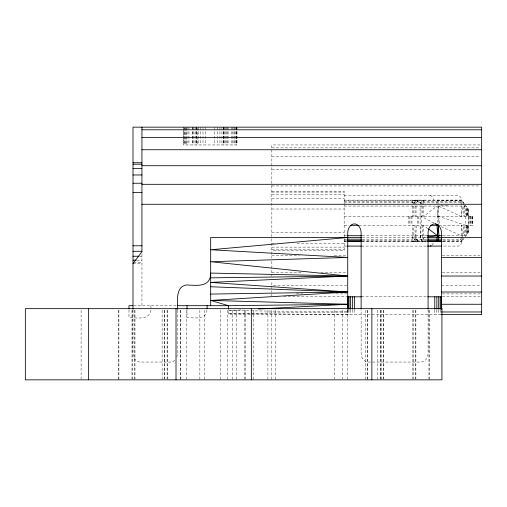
<?xml version="1.0" encoding="UTF-8"?>
<svg xmlns="http://www.w3.org/2000/svg" width="507" height="507" viewBox="0 0 507 507"><rect width="100%" height="100%" fill="white"/><g stroke="black" fill="none" stroke-linecap="round" stroke-linejoin="round"><path stroke-width="0.38" stroke-dasharray="2.54 1.9" d="M467.682 233.505L467.752 225.323L466.979 234.443L466.294 225.323L464.646 235.704L464.044 225.323L463.037 235.704L461.668 237.08M468.259 225.323L468.113 232.935L467.752 225.323M466.294 225.323L466.028 235.704L442.015 235.704M463.601 204.524L464.646 206.051L466.294 216.426L466.979 207.312L467.752 216.426L468.113 208.821L468.259 216.426M464.646 206.051L464.044 216.426L463.037 206.051L461.212 204.213L460.293 200.119M465.724 216.426L465.724 225.323L438.789 216.426L438.143 225.323L437.497 216.426M461.212 237.536L460.293 241.636M206.945 310.037C206.387 320.221 193.82 317.743 187.026 317.559L187.026 309.65M423.618 206.051L423.618 216.426L437.009 206.051L437.655 216.426L438.302 206.051L461.256 216.426L463.037 206.051M414.517 203.427L415.816 200.208L419.6 200.119L417.502 201.247L416.203 204.213M427.889 228.486L423.618 225.323L423.618 241.636L422.515 241.345L420.728 239.19L421.032 225.323M420.221 204.213L421.52 201.247L423.618 200.119L423.618 204.213M415.043 225.323L415.043 235.704L414.396 237.732L414.713 239.519L415.791 241.547L419.6 241.636C413.382 239.285 417.109 230.045 416.032 225.323M176.848 357.137L177.646 353.151L177.646 309.65M433.276 243.011L432.059 245.236M426.767 240.502L423.618 240.502L422.515 241.345L420.728 239.19L420.221 237.536L421.032 235.704M362.213 237.536L412.457 237.536L413.813 235.704L413.813 225.323M421.076 204.055L420.728 202.559L422.515 200.404L423.618 201.247L460.863 201.247L462.016 200.721L437.009 200.119L437.009 204.213M426.767 239.19L416.71 239.19L415.195 240.844L412.457 241.636L412.457 225.323M362.213 241.345L412.457 241.345L414.713 239.519L416.203 237.536L422.464 237.701L427.515 237.029M362.213 239.19L412.457 239.19L414.396 237.732L416.203 237.536L415.043 235.704M174.89 360.35L173.02 361.611L170.954 362.049L139.704 362.049C135.325 361.783 133.005 357.093 133.005 353.151L133.005 309.935M414.409 204.017L416.71 202.559L463.252 202.363L463.259 204.017M344.158 202.559L412.457 202.559L415.214 200.911L418.155 200.208L461.56 200.119L468.259 209.011L468.259 232.738L461.56 241.636C461.56 243.607 460.4 245.952 458.214 246.085L442.37 246.085M412.457 241.636L426.767 241.345M462.891 238.322L461.072 239.19L442.605 239.19M442.89 241.345L460.59 241.345L462.016 241.034L461.072 239.19L463.252 239.393M412.457 241.345L417.502 240.502L421.52 240.502M416.71 239.19L414.713 239.519L412.457 239.19M412.457 202.559L417.502 201.247L421.52 201.247M415.176 241.636L417.502 240.502L418.136 241.547M447.466 205.316L438.302 206.051L438.935 216.426M412.457 200.404L418.155 200.208L417.502 201.247L412.457 200.404L344.158 200.404M441.147 314.594L228.537 314.594L228.537 310.595L241.959 309.885M480.066 144.951L271.841 144.951L271.841 258.177M271.841 147.854L480.066 147.854M271.841 156.283L480.066 156.283M271.841 169.401L480.066 169.401M271.841 185.942L480.066 185.942M271.841 191.221L344.158 191.221L344.158 250.534L271.841 250.534M271.841 192.09L344.158 192.09M271.841 194.618L344.158 194.618M344.158 195.67L458.214 195.67C460.4 195.797 461.56 198.148 461.56 200.119L344.158 200.119M271.841 198.554L344.158 198.554M344.158 201.247L412.457 201.247M344.158 206.051L466.028 206.051L466.294 216.426M271.841 209.011L344.158 209.011M344.158 216.426L472.72 216.426L472.72 225.323L438.302 225.323M344.158 225.323L348.867 225.323M359.045 225.323L429.917 225.323M271.841 232.738L344.158 232.738M344.158 235.704L346.515 235.704M362.213 235.704L427.515 235.704M426.767 237.536L423.618 237.536L422.261 235.704L422.261 225.323M344.158 239.19L346.515 239.19M344.158 240.502L346.515 240.502M362.213 240.502L412.457 240.502M443.156 240.502L460.863 240.502L462.016 241.034M344.158 241.345L346.515 241.345M344.158 241.636L346.528 241.636M361.491 241.636L426.894 241.636M442.649 241.636L461.56 241.636L460.59 241.345M271.841 243.202L274.198 243.202M296.994 243.202L344.158 243.202M344.158 246.085L346.534 246.085M361.504 246.085L426.533 246.085M271.841 247.137L344.158 247.137M271.841 249.666L344.158 249.666M271.841 255.813L299.51 255.813M334.29 255.813L346.94 255.813M442.262 255.813L480.072 255.813M139.704 256.25L141.935 256.25M136.725 260.186L141.935 260.186M133.753 262.715L141.935 262.715M133.005 263.583L141.935 263.583M271.841 272.348L301.88 272.348M320.849 272.348L346.94 272.348M442.262 272.348L480.072 272.348M346.94 285.473L271.841 285.473L271.841 280.84M441.477 285.473L480.072 285.473M296.348 293.895L302.673 293.895M335.868 293.895L346.94 293.895M442.262 293.895L481.65 293.895M283.698 296.798L346.94 296.798M361.516 296.798L426.9 296.798M442.262 296.798L480.072 296.798M133.677 305.696L176.873 305.696M228.537 310.595L347.726 311.97L228.537 313.586L347.726 314.594L347.726 309.657M423.618 241.345L426.641 241.408M412.457 237.536L414.396 237.732L413.813 235.704M415.176 200.119L415.816 200.208L412.457 200.119L412.457 204.213L414.726 202.236L416.71 202.559M430.088 195.67C432.281 195.797 433.441 198.148 433.441 200.119M437.009 200.119L438.27 200.404L438.891 204.213M441.172 226.623L461.256 235.704L461.256 225.323L463.037 235.704L463.873 236.579M420.728 239.19L423.618 240.502M460.863 201.247L463.252 202.363M433.954 223.099L421.387 216.426L421.387 225.323M461.072 202.559L462.162 203.288M420.728 202.559L422.464 204.055L423.618 202.559L422.515 200.404M423.618 239.19L422.464 237.701L422.261 235.704M420.221 237.536L420.043 206.051M438.789 216.426L439.423 225.323M467.682 208.25L467.752 216.426M472.505 216.426L472.505 225.323M472.213 216.426L472.213 225.323M471.871 216.426L471.871 225.323M470.883 216.426L470.883 225.323M470.756 216.426L470.756 225.323M469.64 216.426L469.64 225.323M468.506 216.426L468.506 225.323M461.256 206.051L461.256 216.426M440.196 309.954L440.196 314.594M438.713 309.954L438.713 314.594M436.844 309.954L436.844 314.594M434.778 309.954L434.778 314.594M429.156 310.246L429.156 379.838M428.979 310.246L428.979 379.838M428.079 309.581L428.079 353.151C428.079 357.093 425.766 361.783 421.387 362.049L367.816 362.049C363.437 361.783 361.123 357.093 361.123 353.151L361.123 309.581M422.261 206.051L422.261 216.426M421.032 206.051L421.032 216.426M418.801 216.426L418.801 225.323M417.812 216.426L417.812 225.323M416.032 206.051L416.032 216.426M415.879 310.246L415.879 379.052M415.702 310.246L415.702 379.052M415.043 206.051L415.043 216.426M413.813 206.051L413.813 216.426M413.135 310.246L413.135 379.052M412.894 310.246L412.894 379.052M412.457 206.051L412.457 216.426M411.988 216.426L411.988 225.323M411.006 216.426L411.006 225.323M409.776 216.426L409.776 225.323M408.42 216.426L408.42 225.323M383.571 310.246L383.571 379.052M383.336 310.246L383.336 379.052M381.226 310.246L381.226 379.838M380.763 310.246L380.763 379.052M380.586 310.246L380.586 379.052M377.62 310.246L377.62 379.838M367.493 310.246L367.493 379.838M367.315 310.246L367.315 379.838M365.82 310.246L365.82 379.838M354.425 309.954L354.425 314.594M352.359 309.954L352.359 314.594M350.489 309.954L350.489 314.594M349.006 309.954L349.006 314.594M348.056 309.954L348.056 314.594M347.789 310.246L347.789 379.838M342.339 310.246L342.339 379.052M334.81 310.246L334.81 379.052M275.434 310.246L275.434 379.838M271.841 261.327L271.841 276.207M271.841 286.24L271.841 292.368M271.841 293.895L271.841 296.075M271.682 310.246L271.682 379.838M267.899 310.246L267.899 379.052M253.652 310.246L253.652 379.838M245.293 310.246L245.293 379.838M244.577 310.246L244.577 379.838M237.023 127.162L237.023 144.951L183.452 144.951L183.452 127.162M236.801 127.162L236.801 144.951M236.547 310.246L236.547 379.838M236.363 127.162L236.363 144.951M236.167 127.162L236.167 144.951M235.178 127.162L235.178 144.951M234.462 127.162L234.462 144.951M233.936 127.162L233.936 144.951M232.555 127.162L232.555 144.951M232.624 310.246L232.624 379.838M231.503 127.162L231.503 144.951M228.093 127.162L228.093 144.951M227.763 127.162L227.763 144.951M227.256 310.246L227.256 379.838M226.711 127.162L226.711 144.951M225.469 127.162L225.469 144.951M224.481 127.162L224.481 144.951M223.847 127.162L223.847 144.951M223.625 127.162L223.625 144.951M223.194 127.162L223.194 144.951M221.92 127.162L221.92 144.951M220.494 310.246L220.494 379.838M219.949 127.162L219.949 144.951M217.459 127.162L217.459 144.951M214.702 127.162L214.702 144.951M205.772 127.162L205.772 144.951M204.6 310.246L204.6 379.838M203.015 127.162L203.015 144.951M200.525 127.162L200.525 144.951M199.853 310.246L199.853 379.838M198.548 127.162L198.548 144.951M197.28 127.935L197.28 144.951M196.843 127.162L196.843 144.951M196.627 127.162L196.627 144.951M195.994 127.162L195.994 144.951M195.005 127.162L195.005 144.951M193.756 127.162L193.756 144.951M192.704 127.162L192.704 144.951M192.381 127.162L192.381 144.951M188.972 127.162L188.972 144.951M187.913 127.162L187.913 144.951M186.538 127.935L186.538 144.951M186.57 310.246L186.57 379.838M186.012 127.162L186.012 144.951M185.289 127.935L185.289 144.951M184.307 127.935L184.307 144.951M184.104 127.162L184.104 144.951M183.667 127.162L183.667 144.951M180.568 310.246L180.568 379.838M180.391 310.246L180.391 379.838M167.291 310.246L167.291 379.052M167.114 310.246L167.114 379.052M164.547 310.246L164.547 379.052M164.306 310.246L164.306 379.052M162.132 310.246L162.132 379.838M150.864 305.696C152.436 320.373 140.065 318.136 128.987 317.559L128.987 309.65M141.935 254.07L141.935 305.696M134.982 310.246L134.982 379.838M134.742 310.246L134.742 379.052M132.175 310.246L132.175 379.838M131.997 310.246L131.997 379.052M118.904 310.246L118.904 379.838M118.727 310.246L118.727 379.838M81.095 310.246L81.095 379.052"/><path stroke-width="0.76" d="M427.395 241.421L437.972 241.636L438.542 240.502L438.935 235.704L438.302 225.323L430.525 225.323M438.302 225.323L437.655 235.704L437.009 237.536L437.009 241.345L437.972 241.636M133.005 263.583L141.935 251.719L141.935 127.162M430.088 246.085L431.127 245.87M427.515 237.029L437.655 235.704L438.891 237.536M347.726 237.485L210.684 249.761L347.726 257.442L210.684 261.726L347.726 276.042L210.684 282.412L347.726 292.007L210.684 300.423L228.537 305.696L347.726 304.263L258.532 309.004M210.684 294.073L347.726 292.007L210.684 286.753M210.684 277.849L347.726 276.042L210.684 273.077C210.544 287.577 197.426 285.447 186.576 284.934C175.378 286.563 177.577 301.399 177.646 309.321M141.935 129.786L481.65 129.786M141.935 137.492L481.65 137.492M141.935 149.742L481.65 149.742M133.005 162.747L141.935 162.747M133.005 164.198L141.935 164.198M141.935 165.713L481.65 165.713M133.005 168.413L141.935 168.413M133.005 174.972L141.935 174.972M133.005 183.242L141.935 183.242M141.935 184.314L481.65 184.314M133.005 192.407L141.935 192.407M141.935 204.27L481.65 204.27M350.426 225.323L358.291 225.323M347.295 235.704L361.428 235.704M427.515 235.704L442.015 235.704M361.428 237.536L210.684 237.485L210.684 305.696M427.553 237.536L481.65 237.485M347.295 239.19L361.428 239.19M427.553 239.19L441.831 239.19M347.295 240.502L361.428 240.502M427.553 240.502L441.616 240.502M347.295 241.345L361.428 241.345M427.553 241.345L442.123 241.345M347.295 241.636L361.491 241.636M427.395 241.636L441.863 241.636M133.005 245.787L141.935 245.787M347.314 246.085L361.58 246.085M427.325 246.085L441.578 246.085M133.005 251.288L141.935 251.288M133.005 256.25L138.962 256.25M441.477 257.442L481.65 257.442M133.005 260.186L135.984 260.186M441.477 276.042L481.65 276.042M441.477 292.007L481.65 292.007M347.726 296.798L361.516 296.798M427.686 296.798L441.477 296.798M441.477 304.263L481.65 304.263M132.897 305.696L128.987 305.696L128.987 308.858M177.646 305.696L228.537 305.696L228.537 309.194M441.477 311.97L481.65 311.97M441.477 314.594L481.65 314.594L481.65 127.162L133.005 127.162L133.005 309.15M210.684 300.423L347.726 304.263M435.355 223.84L438.143 225.323M428.504 228.936L437.655 235.704L437.009 225.323M441.477 309.181L441.477 232.738C441.394 229.12 439.658 225.108 435.938 223.98L433.612 223.98C429.898 225.108 428.162 229.12 428.079 232.738L428.079 308.788M441.147 296.798L441.147 309.181M440.196 296.798L440.196 309.181M438.713 296.798L438.713 309.181M436.844 296.798L436.844 309.181M434.778 296.798L434.778 309.181M371.865 308.662L371.865 379.838M361.123 308.788L361.123 232.738C361.041 229.12 359.305 225.108 355.584 223.98L353.265 223.98C349.545 225.108 347.808 229.12 347.726 232.738L347.726 309.181M354.425 296.798L354.425 309.181M352.359 296.798L352.359 309.181M350.489 296.798L350.489 309.181M349.006 296.798L349.006 309.181M348.056 296.798L348.056 309.181M251.339 308.662L251.339 379.838M207.11 305.696L207.11 308.662M187.026 305.696L187.026 308.858M176.011 308.662L176.011 379.838M88.63 308.662L88.63 379.838M441.939 308.662L25.35 308.662L25.35 379.838L441.939 379.838L441.927 308.662"/></g></svg>
